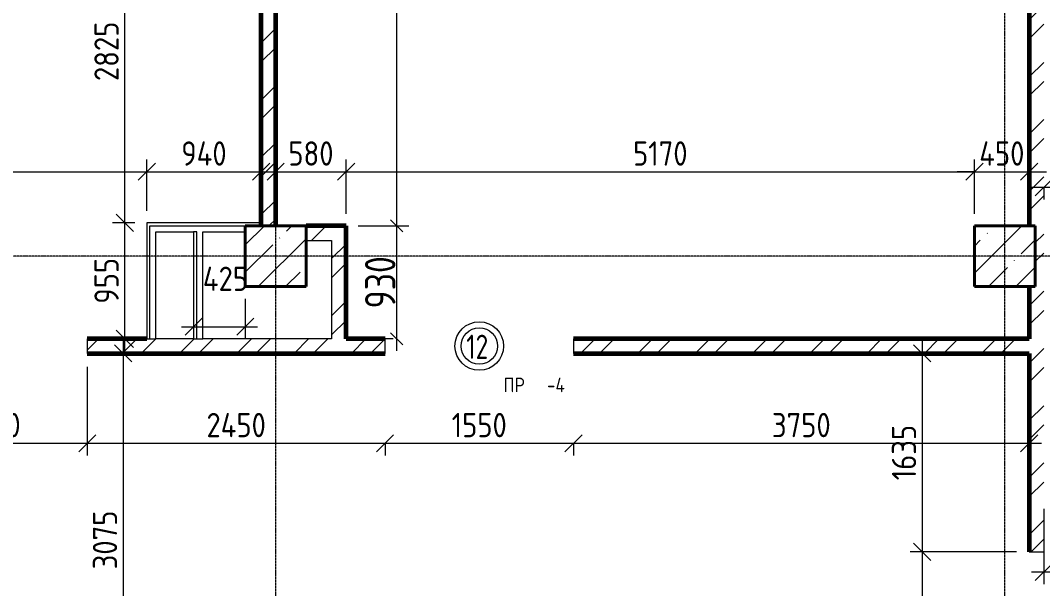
# Model space of a CAD drawing. Header units: millimetres. Extents: x -56773 to 225775, y -262288 to 26541.
# Drawn here: x 47500 to 55910, y 667 to 5347 of the extents above; entities that cross this region are included whole.
import ezdxf

# ---------------------------------------------------------------- set-up
doc = ezdxf.new("R2010")
doc.units = ezdxf.units.MM
doc.linetypes.add('ADSK_Линия сетки', pattern=[25, 20, -2.5, 0, -2.5])
for name, color, linetype, lineweight in [('3.2) Штук 4 вып Сентябрь', 162, 'Continuous', 60), ('Марки', 7, 'Continuous', 20), ('Марки дверей', 7, 'Continuous', 20), ('Несущие колонны', 7, 'Continuous', 18), ('Оси', 7, 'Continuous', 9), ('Размеры', 7, 'Continuous', 9), ('Стены внутренние', 7, 'Continuous', 18), ('Стены штриховка', 7, 'Continuous', 9)]:
    doc.layers.add(name, color=color, linetype=linetype, lineweight=lineweight)
doc.styles.add('GOST Common_3', font='', dxfattribs={"width": 0.9, "height": 200})
doc.styles.add('GOST Common_5', font='', dxfattribs={"width": 0.85, "height": 250})
doc.styles.add('GOST Common_9', font='', dxfattribs={"width": 0.9, "height": 120})
doc.styles.add('GOST Common_B', font='', dxfattribs={"width": 0.8, "height": 200})
doc.styles.get('GOST Common_3').set_extended_font_data('GOST Common')
doc.styles.get('GOST Common_5').set_extended_font_data('GOST Common')
doc.styles.get('GOST Common_9').set_extended_font_data('GOST Common')
doc.styles.get('GOST Common_B').set_extended_font_data('GOST Common', bold=True)
doc.dimstyles.new('ADSK_Основной_2_0_1', dxfattribs={"dimscale": 304.8, "dimtxt": 201.142999, "dimasz": 0.463911, "dimexe": 0.328084, "dimexo": 0.328084, "dimgap": 0.164042, "dimtad": 1, "dimdec": 3, "dimrnd": 0.001, "dimdsep": 46, "dimtxsty": 'GOST Common_3', "dimblk1": 'OBLIQUE', "dimblk2": 'OBLIQUE', "dimsah": 1, "dimcen": 0.09, "dimdle": 0.328084, "dimazin": 2, "dimtfac": 1, "dimtdec": 4, "dimtix": 1, "dimtmove": 1, "dimatfit": 3, "dimfxl": 1, "dimtvp": 1, "dimtolj": 1, "dimtzin": 0, "dimlwd": 20, "dimlwe": 20, "dimarcsym": 2})
doc.dimstyles.new('ADSK_Основной_2_0_2', dxfattribs={"dimscale": 304.8, "dimtxt": 201.142999, "dimasz": 0.463911, "dimexe": 0.328084, "dimexo": 0.328084, "dimgap": 0.164042, "dimtad": 1, "dimdec": 3, "dimrnd": 0.001, "dimdsep": 46, "dimtxsty": 'GOST Common_3', "dimblk1": 'OBLIQUE', "dimblk2": 'OBLIQUE', "dimsah": 1, "dimcen": 0.09, "dimdle": 0.328084, "dimazin": 2, "dimtfac": 1, "dimtdec": 4, "dimtix": 1, "dimtmove": 0, "dimatfit": 3, "dimfxl": 1, "dimtvp": 1, "dimtolj": 1, "dimtzin": 0, "dimlwd": 20, "dimlwe": 20, "dimarcsym": 2})
doc.dimstyles.new('ADSK_Основной_окр', dxfattribs={"dimscale": 304.8, "dimtxt": 251.428749, "dimasz": 0.328084, "dimexe": 0.328084, "dimexo": 0.328084, "dimgap": 0.032808, "dimtad": 1, "dimdec": 0, "dimrnd": 5, "dimdsep": 46, "dimtxsty": 'GOST Common_5', "dimblk1": 'OBLIQUE', "dimblk2": 'OBLIQUE', "dimsah": 1, "dimcen": 0.09, "dimdle": 0.328084, "dimazin": 2, "dimtfac": 1, "dimtdec": 4, "dimtix": 1, "dimtmove": 0, "dimatfit": 3, "dimfxl": 1, "dimtvp": 1, "dimtolj": 1, "dimtzin": 0, "dimlwd": 20, "dimlwe": 20, "dimarcsym": 2})
pattern_1 = [(45, (0, 0), (-235.7317, 235.7317), []), (45, (157.15, 0), (-235.7317, 235.7317), [])]

# ---------------------------------------------------------------- blocks, each defined once
blk = doc.blocks.new('ADSK_КолоннаЖБ_Прямоугольная - 500x500 мм-V14-Кладочный план подвала')
at = {"layer": 'Несущие колонны', "lineweight": 9}
h = blk.add_hatch(dxfattribs=at)
h.set_pattern_fill('FP_20', color=256, style=0, pattern_type=2)
h.set_pattern_definition([(315, (-3404.97, 49600), (224.5064, 224.5064), []), (315, (-3404.97, 49375.5), (224.5064, 224.5064), [396.875, -79.375, 3.353, -76.022])])
h.paths.add_polyline_path([(-250, -250), (250, -250), (250, 250), (-250, 250)])
at = {"layer": 'Несущие колонны', "lineweight": 40}
for p, q in [((-250, -250), (-250, 250)), ((-250, 250), (250, 250)), ((250, 250), (-250, 250)), ((-250, 250), (-250, -250)), ((250, 250), (250, -250)), ((250, -250), (250, 250)), ((250, -250), (-250, -250)), ((-250, -250), (250, -250))]:
    blk.add_line(p, q, dxfattribs=at)
blk = doc.blocks.new('ADSK_КолоннаЖБ_Прямоугольная - 500x500 мм-1807509-Кладочный план подвала')
at = {"layer": 'Несущие колонны', "lineweight": 40}
for p, q in [((-250, 250), (250, 250)), ((-250, -250), (-250, 250)), ((250, 250), (250, -250)), ((250, -250), (-250, -250))]:
    blk.add_line(p, q, dxfattribs=at)
blk = doc.blocks.new('М_двери1 - Марка экземпляра 2-3719212-Кладочный план подвала')
at = {"layer": 'Марки дверей'}
for radius in [2, 1.5]:
    blk.add_circle((0, 0), radius, dxfattribs=at)
blk = doc.blocks.new('_Oblique')
at = {"color": 0, "linetype": 'ByBlock', "lineweight": -2}
blk.add_line((-0.5, -0.5), (0.5, 0.5), dxfattribs=at)
blk = doc.blocks.new('DIMBLOCK415-Кладочный план подвала')
at = {"layer": 'Defpoints', "color": 0, "transparency": 16777216}
for p in [(55020, 2605), (54920, 970), (55795, 970)]:
    blk.add_point(p, dxfattribs=at)
at = {"layer": 'Размеры', "color": 0, "lineweight": 20, "transparency": 16777216}
for p, q in [((54920, 2705), (54920, 870)), ((54920, 2605), (54820, 2605)), ((55695, 970), (54820, 970))]:
    blk.add_line(p, q, dxfattribs=at)
at = {"layer": 'Размеры', "color": 0, "lineweight": 20, "transparency": 16777216, "xscale": 141.4, "yscale": 141.4, "zscale": 141.4}
for p, rotation in [((54920, 2605), 90), ((54920, 970), 270)]:
    blk.add_blockref('_Oblique', p, dxfattribs=dict(at, rotation=rotation))
at = {"layer": 'Размеры', "color": 0, "lineweight": 9, "transparency": 16777216, "insert": (54770, 1787.5), "char_height": 200, "width": 560.473, "attachment_point": 5, "rotation": 90, "style": 'GOST Common_3'}
blk.add_mtext('\\A1;1635', dxfattribs=at)
blk = doc.blocks.new('DIMBLOCK416-Кладочный план подвала')
at = {"layer": 'Defpoints', "color": 0, "transparency": 16777216}
for p in [(55795, 970), (54920, -580), (55795, -580)]:
    blk.add_point(p, dxfattribs=at)
at = {"layer": 'Размеры', "color": 0, "lineweight": 20, "transparency": 16777216}
for p, q in [((54920, 1070), (54920, -680)), ((55695, 970), (54820, 970)), ((55695, -580), (54820, -580))]:
    blk.add_line(p, q, dxfattribs=at)
at = {"layer": 'Размеры', "color": 0, "lineweight": 20, "transparency": 16777216, "xscale": 141.4, "yscale": 141.4, "zscale": 141.4}
for p, rotation in [((54920, 970), 90), ((54920, -580), 270)]:
    blk.add_blockref('_Oblique', p, dxfattribs=dict(at, rotation=rotation))
at = {"layer": 'Размеры', "color": 0, "lineweight": 9, "transparency": 16777216, "insert": (54770, 195), "char_height": 200, "width": 560.473, "attachment_point": 5, "rotation": 90, "style": 'GOST Common_3'}
blk.add_mtext('\\A1;1550', dxfattribs=at)
blk = doc.blocks.new('DIMBLOCK419-Кладочный план подвала')
at = {"layer": 'Defpoints', "color": 0, "transparency": 16777216}
for p in [(55920, 1425), (59150, 1343), (59150, 804)]:
    blk.add_point(p, dxfattribs=at)
at = {"layer": 'Размеры', "color": 0, "lineweight": 20, "transparency": 16777216}
for p, q in [((55920, 1325), (55920, 704)), ((59150, 1243), (59150, 704)), ((55820, 804), (59250, 804))]:
    blk.add_line(p, q, dxfattribs=at)
at = {"layer": 'Размеры', "color": 0, "lineweight": 20, "transparency": 16777216, "xscale": 141.4, "yscale": 141.4, "zscale": 141.4, "rotation": 180}
blk.add_blockref('_Oblique', (55920, 804), dxfattribs=at)
at = {"layer": 'Размеры', "color": 0, "lineweight": 20, "transparency": 16777216, "xscale": 141.4, "yscale": 141.4, "zscale": 141.4}
blk.add_blockref('_Oblique', (59150, 804), dxfattribs=at)
at = {"layer": 'Размеры', "color": 0, "lineweight": 9, "transparency": 16777216, "insert": (57535, 954), "char_height": 200, "width": 605.475, "attachment_point": 5, "style": 'GOST Common_3'}
blk.add_mtext('\\A1;3230', dxfattribs=at)
blk = doc.blocks.new('DIMBLOCK426-Кладочный план подвала')
at = {"layer": 'Defpoints', "color": 0, "transparency": 16777216}
for p in [(55920, 4072.5), (59030, 3972.5), (59030, 3017)]:
    blk.add_point(p, dxfattribs=at)
at = {"layer": 'Размеры', "color": 0, "lineweight": 20, "transparency": 16777216}
for p, q in [((59030, 3117), (59030, 4072.5)), ((55820, 3972.5), (59130, 3972.5)), ((55920, 3972.5), (55920, 3872.5))]:
    blk.add_line(p, q, dxfattribs=at)
at = {"layer": 'Размеры', "color": 0, "lineweight": 20, "transparency": 16777216, "xscale": 141.4, "yscale": 141.4, "zscale": 141.4, "rotation": 180}
blk.add_blockref('_Oblique', (55920, 3972.5), dxfattribs=at)
at = {"layer": 'Размеры', "color": 0, "lineweight": 20, "transparency": 16777216, "xscale": 141.4, "yscale": 141.4, "zscale": 141.4}
blk.add_blockref('_Oblique', (59030, 3972.5), dxfattribs=at)
at = {"layer": 'Размеры', "color": 0, "lineweight": 9, "transparency": 16777216, "insert": (57475, 4122.5), "char_height": 200, "width": 515.472, "attachment_point": 5, "style": 'GOST Common_3'}
blk.add_mtext('\\A1;3110', dxfattribs=at)
blk = doc.blocks.new('DIMBLOCK433-Кладочный план подвала')
at = {"layer": 'Defpoints', "color": 0, "transparency": 16777216}
for p in [(46500, 2595), (48050, 2595), (48050, 1863.9)]:
    blk.add_point(p, dxfattribs=at)
at = {"layer": 'Размеры', "color": 0, "lineweight": 20, "transparency": 16777216}
for p, q in [((46500, 2495), (46500, 1763.9)), ((48050, 2495), (48050, 1763.9)), ((46400, 1863.9), (48150, 1863.9))]:
    blk.add_line(p, q, dxfattribs=at)
at = {"layer": 'Размеры', "color": 0, "lineweight": 20, "transparency": 16777216, "xscale": 141.4, "yscale": 141.4, "zscale": 141.4, "rotation": 180}
blk.add_blockref('_Oblique', (46500, 1863.9), dxfattribs=at)
at = {"layer": 'Размеры', "color": 0, "lineweight": 20, "transparency": 16777216, "xscale": 141.4, "yscale": 141.4, "zscale": 141.4}
blk.add_blockref('_Oblique', (48050, 1863.9), dxfattribs=at)
at = {"layer": 'Размеры', "color": 0, "lineweight": 9, "transparency": 16777216, "insert": (47275, 2013.9), "char_height": 200, "width": 560.473, "attachment_point": 5, "style": 'GOST Common_3'}
blk.add_mtext('\\A1;1550', dxfattribs=at)
blk = doc.blocks.new('DIMBLOCK434-Кладочный план подвала')
at = {"layer": 'Defpoints', "color": 0, "transparency": 16777216}
for p in [(48050, 2595), (50500, 1963.9), (50500, 1863.9)]:
    blk.add_point(p, dxfattribs=at)
at = {"layer": 'Размеры', "color": 0, "lineweight": 20, "transparency": 16777216}
for p, q in [((48050, 2495), (48050, 1763.9)), ((47950, 1863.9), (50600, 1863.9)), ((50500, 1863.9), (50500, 1763.9))]:
    blk.add_line(p, q, dxfattribs=at)
at = {"layer": 'Размеры', "color": 0, "lineweight": 20, "transparency": 16777216, "xscale": 141.4, "yscale": 141.4, "zscale": 141.4, "rotation": 180}
blk.add_blockref('_Oblique', (48050, 1863.9), dxfattribs=at)
at = {"layer": 'Размеры', "color": 0, "lineweight": 20, "transparency": 16777216, "xscale": 141.4, "yscale": 141.4, "zscale": 141.4}
blk.add_blockref('_Oblique', (50500, 1863.9), dxfattribs=at)
at = {"layer": 'Размеры', "color": 0, "lineweight": 9, "transparency": 16777216, "insert": (49275, 2013.9), "char_height": 200, "width": 625.93, "attachment_point": 5, "style": 'GOST Common_3'}
blk.add_mtext('\\A1;2450', dxfattribs=at)
blk = doc.blocks.new('DIMBLOCK435-Кладочный план подвала')
at = {"layer": 'Defpoints', "color": 0, "transparency": 16777216}
for p in [(50500, 1963.9), (52050, 1963.9), (52050, 1863.9)]:
    blk.add_point(p, dxfattribs=at)
at = {"layer": 'Размеры', "color": 0, "lineweight": 20, "transparency": 16777216}
for p, q in [((50400, 1863.9), (52150, 1863.9)), ((50500, 1863.9), (50500, 1763.9)), ((52050, 1863.9), (52050, 1763.9))]:
    blk.add_line(p, q, dxfattribs=at)
at = {"layer": 'Размеры', "color": 0, "lineweight": 20, "transparency": 16777216, "xscale": 141.4, "yscale": 141.4, "zscale": 141.4, "rotation": 180}
blk.add_blockref('_Oblique', (50500, 1863.9), dxfattribs=at)
at = {"layer": 'Размеры', "color": 0, "lineweight": 20, "transparency": 16777216, "xscale": 141.4, "yscale": 141.4, "zscale": 141.4}
blk.add_blockref('_Oblique', (52050, 1863.9), dxfattribs=at)
at = {"layer": 'Размеры', "color": 0, "lineweight": 9, "transparency": 16777216, "insert": (51275, 2013.9), "char_height": 200, "width": 560.473, "attachment_point": 5, "style": 'GOST Common_3'}
blk.add_mtext('\\A1;1550', dxfattribs=at)
blk = doc.blocks.new('DIMBLOCK436-Кладочный план подвала')
at = {"layer": 'Defpoints', "color": 0, "transparency": 16777216}
for p in [(52050, 1963.9), (55800, 1963.9), (55800, 1863.9)]:
    blk.add_point(p, dxfattribs=at)
at = {"layer": 'Размеры', "color": 0, "lineweight": 20, "transparency": 16777216}
for p, q in [((51950, 1863.9), (55900, 1863.9)), ((52050, 1863.9), (52050, 1763.9)), ((55800, 1863.9), (55800, 1763.9))]:
    blk.add_line(p, q, dxfattribs=at)
at = {"layer": 'Размеры', "color": 0, "lineweight": 20, "transparency": 16777216, "xscale": 141.4, "yscale": 141.4, "zscale": 141.4, "rotation": 180}
blk.add_blockref('_Oblique', (52050, 1863.9), dxfattribs=at)
at = {"layer": 'Размеры', "color": 0, "lineweight": 20, "transparency": 16777216, "xscale": 141.4, "yscale": 141.4, "zscale": 141.4}
blk.add_blockref('_Oblique', (55800, 1863.9), dxfattribs=at)
at = {"layer": 'Размеры', "color": 0, "lineweight": 9, "transparency": 16777216, "insert": (53925, 2013.9), "char_height": 200, "width": 605.475, "attachment_point": 5, "style": 'GOST Common_3'}
blk.add_mtext('\\A1;3750', dxfattribs=at)
blk = doc.blocks.new('DIMBLOCK438-Кладочный план подвала')
at = {"layer": 'Defpoints', "color": 0, "transparency": 16777216}
for p in [(50666.1, 8361.7), (50180, 3655), (50595.3, 3655)]:
    blk.add_point(p, dxfattribs=at)
at = {"layer": 'Размеры', "color": 0, "lineweight": 20, "transparency": 16777216}
for p, q in [((50595.3, 8461.7), (50595.3, 3555)), ((50566.1, 8361.7), (50495.3, 8361.7)), ((50280, 3655), (50695.3, 3655))]:
    blk.add_line(p, q, dxfattribs=at)
at = {"layer": 'Размеры', "color": 0, "lineweight": 20, "transparency": 16777216, "xscale": 100, "yscale": 100, "zscale": 100}
for p, rotation in [((50595.3, 8361.7), 90), ((50595.3, 3655), 270)]:
    blk.add_blockref('_Oblique', p, dxfattribs=dict(at, rotation=rotation))
at = {"layer": 'Размеры', "color": 0, "lineweight": 9, "transparency": 16777216, "insert": (50460.3, 6008.3), "char_height": 250, "width": 721.047, "attachment_point": 5, "rotation": 90, "style": 'GOST Common_5'}
blk.add_mtext('\\A1;4705', dxfattribs=at)
blk = doc.blocks.new('DIMBLOCK439-Кладочный план подвала')
at = {"layer": 'Defpoints', "color": 0, "transparency": 16777216}
for p in [(50180, 3655), (50595.3, 2725), (50666.1, 2725)]:
    blk.add_point(p, dxfattribs=at)
at = {"layer": 'Размеры', "color": 0, "lineweight": 20, "transparency": 16777216}
for p, q in [((50595.3, 3755), (50595.3, 2625)), ((50280, 3655), (50695.3, 3655)), ((50566.1, 2725), (50495.3, 2725))]:
    blk.add_line(p, q, dxfattribs=at)
at = {"layer": 'Размеры', "color": 0, "lineweight": 20, "transparency": 16777216, "xscale": 100, "yscale": 100, "zscale": 100}
for p, rotation in [((50595.3, 3655), 90), ((50595.3, 2725), 270)]:
    blk.add_blockref('_Oblique', p, dxfattribs=dict(at, rotation=rotation))
at = {"layer": 'Размеры', "color": 0, "lineweight": 9, "transparency": 16777216, "insert": (50460.3, 3190), "char_height": 250, "width": 521.608, "attachment_point": 5, "rotation": 90, "style": 'GOST Common_5'}
blk.add_mtext('\\A1;930', dxfattribs=at)
blk = doc.blocks.new('DIMBLOCK441-Кладочный план подвала')
at = {"layer": 'Defpoints', "color": 0, "transparency": 16777216}
for p in [(49600, 6505), (50180, 4101), (50180, 3655)]:
    blk.add_point(p, dxfattribs=at)
at = {"layer": 'Размеры', "color": 0, "lineweight": 20, "transparency": 16777216}
for p, q in [((49600, 6405), (49600, 4001)), ((50180, 3755), (50180, 4201)), ((49500, 4101), (50280, 4101))]:
    blk.add_line(p, q, dxfattribs=at)
at = {"layer": 'Размеры', "color": 0, "lineweight": 20, "transparency": 16777216, "xscale": 141.4, "yscale": 141.4, "zscale": 141.4, "rotation": 180}
blk.add_blockref('_Oblique', (49600, 4101), dxfattribs=at)
at = {"layer": 'Размеры', "color": 0, "lineweight": 20, "transparency": 16777216, "xscale": 141.4, "yscale": 141.4, "zscale": 141.4}
blk.add_blockref('_Oblique', (50180, 4101), dxfattribs=at)
at = {"layer": 'Размеры', "color": 0, "lineweight": 9, "transparency": 16777216, "insert": (49890, 4251), "char_height": 200, "width": 454.106, "attachment_point": 5, "style": 'GOST Common_3'}
blk.add_mtext('\\A1;580', dxfattribs=at)
blk = doc.blocks.new('DIMBLOCK442-Кладочный план подвала')
at = {"layer": 'Defpoints', "color": 0, "transparency": 16777216}
for p in [(55350, 4101), (50180, 3655), (55350, 3655)]:
    blk.add_point(p, dxfattribs=at)
at = {"layer": 'Размеры', "color": 0, "lineweight": 20, "transparency": 16777216}
for p, q in [((50180, 3755), (50180, 4201)), ((55350, 3755), (55350, 4201)), ((50080, 4101), (55450, 4101))]:
    blk.add_line(p, q, dxfattribs=at)
at = {"layer": 'Размеры', "color": 0, "lineweight": 20, "transparency": 16777216, "xscale": 141.4, "yscale": 141.4, "zscale": 141.4, "rotation": 180}
blk.add_blockref('_Oblique', (50180, 4101), dxfattribs=at)
at = {"layer": 'Размеры', "color": 0, "lineweight": 20, "transparency": 16777216, "xscale": 141.4, "yscale": 141.4, "zscale": 141.4}
blk.add_blockref('_Oblique', (55350, 4101), dxfattribs=at)
at = {"layer": 'Размеры', "color": 0, "lineweight": 9, "transparency": 16777216, "insert": (52765, 4251), "char_height": 200, "width": 560.473, "attachment_point": 5, "style": 'GOST Common_3'}
blk.add_mtext('\\A1;5170', dxfattribs=at)
blk = doc.blocks.new('DIMBLOCK443-Кладочный план подвала')
at = {"layer": 'Defpoints', "color": 0, "transparency": 16777216}
for p in [(55800, 4201), (55800, 4101), (55350, 3655)]:
    blk.add_point(p, dxfattribs=at)
at = {"layer": 'Размеры', "color": 0, "lineweight": 20, "transparency": 16777216}
for p, q in [((55350, 3755), (55350, 4201)), ((55350, 4101), (55208.6, 4101)), ((55350, 4101), (55800, 4101)), ((55800, 4101), (55800, 4001)), ((55800, 4101), (55941.4, 4101))]:
    blk.add_line(p, q, dxfattribs=at)
at = {"layer": 'Размеры', "color": 0, "lineweight": 20, "transparency": 16777216, "xscale": 141.4, "yscale": 141.4, "zscale": 141.4}
blk.add_blockref('_Oblique', (55350, 4101), dxfattribs=at)
at = {"layer": 'Размеры', "color": 0, "lineweight": 20, "transparency": 16777216, "xscale": 141.4, "yscale": 141.4, "zscale": 141.4, "rotation": 180}
blk.add_blockref('_Oblique', (55800, 4101), dxfattribs=at)
at = {"layer": 'Размеры', "color": 0, "lineweight": 9, "transparency": 16777216, "insert": (55575, 4251), "char_height": 200, "width": 474.561, "attachment_point": 5, "style": 'GOST Common_3'}
blk.add_mtext('\\A1;450', dxfattribs=at)
blk = doc.blocks.new('DIMBLOCK447-Кладочный план подвала')
at = {"layer": 'Defpoints', "color": 0, "transparency": 16777216}
for p in [(48358.5, 3680), (48540, 3680), (48258.5, 2725)]:
    blk.add_point(p, dxfattribs=at)
at = {"layer": 'Размеры', "color": 0, "lineweight": 20, "transparency": 16777216}
for p, q in [((48358.5, 2625), (48358.5, 3780)), ((48440, 3680), (48258.5, 3680)), ((48358.5, 2725), (48458.5, 2725))]:
    blk.add_line(p, q, dxfattribs=at)
at = {"layer": 'Размеры', "color": 0, "lineweight": 20, "transparency": 16777216, "xscale": 141.4, "yscale": 141.4, "zscale": 141.4}
for p, rotation in [((48358.5, 3680), 90), ((48358.5, 2725), 270)]:
    blk.add_blockref('_Oblique', p, dxfattribs=dict(at, rotation=rotation))
at = {"layer": 'Размеры', "color": 0, "lineweight": 9, "transparency": 16777216, "insert": (48208.5, 3202.5), "char_height": 200, "width": 454.106, "attachment_point": 5, "rotation": 90, "style": 'GOST Common_3'}
blk.add_mtext('\\A1;955', dxfattribs=at)
blk = doc.blocks.new('DIMBLOCK448-Кладочный план подвала')
at = {"layer": 'Defpoints', "color": 0, "transparency": 16777216}
for p in [(48258.5, 6505), (48358.5, 6505), (48540, 3680)]:
    blk.add_point(p, dxfattribs=at)
at = {"layer": 'Размеры', "color": 0, "lineweight": 20, "transparency": 16777216}
for p, q in [((48358.5, 3580), (48358.5, 6605)), ((48358.5, 6505), (48458.5, 6505)), ((48440, 3680), (48258.5, 3680))]:
    blk.add_line(p, q, dxfattribs=at)
at = {"layer": 'Размеры', "color": 0, "lineweight": 20, "transparency": 16777216, "xscale": 141.4, "yscale": 141.4, "zscale": 141.4}
for p, rotation in [((48358.5, 6505), 90), ((48358.5, 3680), 270)]:
    blk.add_blockref('_Oblique', p, dxfattribs=dict(at, rotation=rotation))
at = {"layer": 'Размеры', "color": 0, "lineweight": 9, "transparency": 16777216, "insert": (48208.5, 5092.5), "char_height": 200, "width": 605.475, "attachment_point": 5, "rotation": 90, "style": 'GOST Common_3'}
blk.add_mtext('\\A1;2825', dxfattribs=at)
blk = doc.blocks.new('DIMBLOCK449-Кладочный план подвала')
at = {"layer": 'Defpoints', "color": 0, "transparency": 16777216}
for p in [(45800, 4201), (48540, 4101), (48540, 3680)]:
    blk.add_point(p, dxfattribs=at)
at = {"layer": 'Размеры', "color": 0, "lineweight": 20, "transparency": 16777216}
for p, q in [((48540, 3780), (48540, 4201)), ((45700, 4101), (48640, 4101)), ((45800, 4101), (45800, 4001))]:
    blk.add_line(p, q, dxfattribs=at)
at = {"layer": 'Размеры', "color": 0, "lineweight": 20, "transparency": 16777216, "xscale": 141.4, "yscale": 141.4, "zscale": 141.4, "rotation": 180}
blk.add_blockref('_Oblique', (45800, 4101), dxfattribs=at)
at = {"layer": 'Размеры', "color": 0, "lineweight": 20, "transparency": 16777216, "xscale": 141.4, "yscale": 141.4, "zscale": 141.4}
blk.add_blockref('_Oblique', (48540, 4101), dxfattribs=at)
at = {"layer": 'Размеры', "color": 0, "lineweight": 9, "transparency": 16777216, "insert": (47170, 4251), "char_height": 200, "width": 625.93, "attachment_point": 5, "style": 'GOST Common_3'}
blk.add_mtext('\\A1;2740', dxfattribs=at)
blk = doc.blocks.new('DIMBLOCK450-Кладочный план подвала')
at = {"layer": 'Defpoints', "color": 0, "transparency": 16777216}
for p in [(49480, 4201), (49480, 4101), (48540, 3680)]:
    blk.add_point(p, dxfattribs=at)
at = {"layer": 'Размеры', "color": 0, "lineweight": 20, "transparency": 16777216}
for p, q in [((48540, 3780), (48540, 4201)), ((48440, 4101), (49580, 4101)), ((49480, 4101), (49480, 4001))]:
    blk.add_line(p, q, dxfattribs=at)
at = {"layer": 'Размеры', "color": 0, "lineweight": 20, "transparency": 16777216, "xscale": 141.4, "yscale": 141.4, "zscale": 141.4, "rotation": 180}
blk.add_blockref('_Oblique', (48540, 4101), dxfattribs=at)
at = {"layer": 'Размеры', "color": 0, "lineweight": 20, "transparency": 16777216, "xscale": 141.4, "yscale": 141.4, "zscale": 141.4}
blk.add_blockref('_Oblique', (49480, 4101), dxfattribs=at)
at = {"layer": 'Размеры', "color": 0, "lineweight": 9, "transparency": 16777216, "insert": (49010, 4251), "char_height": 200, "width": 474.561, "attachment_point": 5, "style": 'GOST Common_3'}
blk.add_mtext('\\A1;940', dxfattribs=at)
blk = doc.blocks.new('DIMBLOCK451-Кладочный план подвала')
at = {"layer": 'Defpoints', "color": 0, "transparency": 16777216}
for p in [(49350, 3155), (48925, 2924.3), (49350, 2824.3)]:
    blk.add_point(p, dxfattribs=at)
at = {"layer": 'Размеры', "color": 0, "lineweight": 20, "transparency": 16777216}
for p, q in [((49350, 3055), (49350, 2724.3)), ((48825, 2824.3), (49450, 2824.3)), ((48925, 2824.3), (48925, 2724.3))]:
    blk.add_line(p, q, dxfattribs=at)
at = {"layer": 'Размеры', "color": 0, "lineweight": 20, "transparency": 16777216, "xscale": 141.4, "yscale": 141.4, "zscale": 141.4, "rotation": 180}
blk.add_blockref('_Oblique', (48925, 2824.3), dxfattribs=at)
at = {"layer": 'Размеры', "color": 0, "lineweight": 20, "transparency": 16777216, "xscale": 141.4, "yscale": 141.4, "zscale": 141.4}
blk.add_blockref('_Oblique', (49350, 2824.3), dxfattribs=at)
at = {"layer": 'Размеры', "color": 0, "lineweight": 9, "transparency": 16777216, "insert": (49001.1, 3319), "char_height": 200, "width": 474.561, "attachment_point": 1, "line_spacing_factor": 1.022761, "style": 'GOST Common_3'}
blk.add_mtext('\\A1;425', dxfattribs=at)
blk = doc.blocks.new('DIMBLOCK507-Кладочный план подвала')
at = {"layer": 'Defpoints', "color": 0, "transparency": 16777216}
for p in [(48445.8, 2605), (48345.8, -470), (48575, -470)]:
    blk.add_point(p, dxfattribs=at)
at = {"layer": 'Размеры', "color": 0, "lineweight": 20, "transparency": 16777216}
for p, q in [((48345.8, 2705), (48345.8, -570)), ((48345.8, 2605), (48245.8, 2605)), ((48475, -470), (48245.8, -470))]:
    blk.add_line(p, q, dxfattribs=at)
at = {"layer": 'Размеры', "color": 0, "lineweight": 20, "transparency": 16777216, "xscale": 141.4, "yscale": 141.4, "zscale": 141.4}
for p, rotation in [((48345.8, 2605), 90), ((48345.8, -470), 270)]:
    blk.add_blockref('_Oblique', p, dxfattribs=dict(at, rotation=rotation))
at = {"layer": 'Размеры', "color": 0, "lineweight": 9, "transparency": 16777216, "insert": (48195.8, 1067.5), "char_height": 200, "width": 605.475, "attachment_point": 5, "rotation": 90, "style": 'GOST Common_3'}
blk.add_mtext('\\A1;3075', dxfattribs=at)

msp = doc.modelspace()

# ---------------------------------------------------------------- hatches: boundary and pattern name
at = {"layer": 'Несущие колонны', "lineweight": 9}
h = msp.add_hatch(dxfattribs=at)
h.set_pattern_fill('FP_3', color=256, style=0, pattern_type=2)
h.set_pattern_definition([(45, (0, 0), (-224.5064, 224.5064), []), (45, (224.5, 0), (-224.5064, 224.5064), [396.875, -79.375, 3.353, -76.022])])
h.paths.add_polyline_path([(55350, 3154.969), (55850, 3154.969), (55850, 3654.969), (55350, 3654.969)])
at = {"layer": 'Стены внутренние', "lineweight": 9}
h = msp.add_hatch(dxfattribs=at)
h.set_pattern_fill('FP_2', color=256, style=0, pattern_type=2)
h.set_pattern_definition(pattern_1)
h.paths.add_polyline_path([(55920, 2604.969), (55920, 9361.6677), (55800, 9361.6677), (55800, 3654.969), (55850, 3654.969), (55850, 3154.969), (55800, 3154.969), (55800, 2604.969)])
h = msp.add_hatch(dxfattribs=at)
h.set_pattern_fill('FP_2', color=256, style=0, pattern_type=2)
h.set_pattern_definition(pattern_1)
h.paths.add_polyline_path([(49600, 3654.969), (49600, 6504.969), (49480, 6504.969), (49480, 3654.969)])
h = msp.add_hatch(dxfattribs=at)
h.set_pattern_fill('FP_2', color=256, style=0, pattern_type=2)
h.set_pattern_definition(pattern_1)
h.paths.add_polyline_path([(50060, 3534.969), (50060, 3654.969), (49850, 3654.969), (49850, 3534.969)])
h = msp.add_hatch(dxfattribs=at)
h.set_pattern_fill('FP_2', color=256, style=0, pattern_type=2)
h.set_pattern_definition(pattern_1)
h.paths.add_polyline_path([(50060, 2724.969), (50180, 2724.969), (50180, 3654.969), (50060, 3654.969), (50060, 3534.969)])
h = msp.add_hatch(dxfattribs=at)
h.set_pattern_fill('FP_2', color=256, style=0, pattern_type=2)
h.set_pattern_definition(pattern_1)
h.paths.add_polyline_path([(55800, 2604.969), (55800, 2724.969), (52050, 2724.969), (52050, 2604.969), (52785.5782, 2604.969)])
h.paths.add_polyline_path([(50500, 2604.969), (50500, 2724.969), (48050, 2724.969), (48050, 2604.969)])
h.paths.add_polyline_path([(46500, 2604.969), (46500, 2724.969), (45800, 2724.969), (45800, 2604.969)])
h = msp.add_hatch(dxfattribs=at)
h.set_pattern_fill('FP_2', color=256, style=0, pattern_type=2)
h.set_pattern_definition(pattern_1)
h.paths.add_polyline_path([(55920, 1424.969), (55920, 2604.969), (55800, 2604.969), (55800, 1424.969)])
h = msp.add_hatch(dxfattribs=at)
h.set_pattern_fill('FP_2', color=256, style=0, pattern_type=2)
h.set_pattern_definition(pattern_1)
h.paths.add_polyline_path([(59030, 1304.969), (59030, 1424.969), (55800, 1424.969), (55800, 1304.969), (58221.4367, 1304.969)])
h = msp.add_hatch(dxfattribs=at)
h.set_pattern_fill('FP_2', color=256, style=0, pattern_type=2)
h.set_pattern_definition(pattern_1)
h.paths.add_polyline_path([(55850, -1195.031), (55920, -1195.031), (55920, -580.031), (55800, -580.031), (55800, -745.031), (55850, -745.031), (55850, -836.281)])
h.paths.add_polyline_path([(55800, 969.969), (55920, 969.969), (55920, 1304.969), (55800, 1304.969)])

# ---------------------------------------------------------------- linework, layer by layer
at = {"layer": '3.2) Штук 4 вып Сентябрь'}
for p, q in [((55800, 8361.6677), (55800, 3654.969)), ((49480, 3654.969), (49480, 6504.969)), ((49600, 3654.969), (49600, 6504.969)), ((50180, 3654.969), (49850, 3654.969)), ((50180, 2724.969), (50180, 3654.969)), ((55800, 3154.969), (55800, 2724.969)), ((48540, 2724.969), (48050, 2724.969)), ((50500, 2724.969), (50180, 2724.969)), ((55800, 2724.969), (52050, 2724.969)), ((48050, 2604.969), (50500, 2604.969)), ((52050, 2604.969), (55800, 2604.969)), ((55800, 2604.969), (55800, 969.969))]:
    msp.add_line(p, q, dxfattribs=at)
at = {"layer": 'Несущие колонны', "lineweight": 9}
for p, q in [((55800, 3654.969), (55350, 3654.969)), ((55350, 3654.969), (55350, 3154.969)), ((55850, 3654.969), (55800, 3654.969)), ((55850, 3154.969), (55850, 3654.969)), ((55350, 3154.969), (55800, 3154.969)), ((55800, 3154.969), (55850, 3154.969))]:
    msp.add_line(p, q, dxfattribs=at)
at = {"layer": 'Оси', "linetype": 'ADSK_Линия сетки', "lineweight": 5}
for p, q in [((49600, -10973.8823), (49600, 10027.4451)), ((55600, -10973.8823), (55600, 10027.4451)), ((62221.372, 3404.969), (-25240.0967, 3404.969))]:
    msp.add_line(p, q, dxfattribs=at)
at = {"layer": 'Стены внутренние', "lineweight": 5}
for p, q in [((49480, 3679.969), (48540, 3679.969)), ((48540, 3679.969), (48540, 2724.969)), ((55800, 3654.969), (55850, 3654.969)), ((55850, 3654.969), (55850, 3154.969)), ((48615, 3604.969), (48925, 3604.969)), ((48615, 2724.969), (48615, 3604.969)), ((48925, 3604.969), (48925, 2724.969)), ((49000, 2724.969), (49000, 3604.969)), ((49000, 3604.969), (49350, 3604.969)), ((49850, 3534.969), (50060, 3534.969)), ((50060, 3534.969), (50060, 2724.969)), ((55850, 3154.969), (55800, 3154.969)), ((48050, 2724.969), (48050, 2604.969)), ((48925, 2724.969), (48615, 2724.969)), ((50060, 2724.969), (49000, 2724.969)), ((50500, 2604.969), (50500, 2724.969)), ((52050, 2724.969), (52050, 2604.969)), ((55800, 969.969), (55920, 969.969))]:
    msp.add_line(p, q, dxfattribs=at)
at = {"layer": 'Стены штриховка', "lineweight": 9}
for p, q in [((48565, 3654.969), (49350, 3654.969)), ((48565, 2724.969), (48565, 3654.969)), ((48950, 3604.969), (48925, 3604.969)), ((48950, 2724.969), (48950, 3604.969)), ((48540, 2724.969), (48615, 2724.969)), ((48925, 2724.969), (49000, 2724.969))]:
    msp.add_line(p, q, dxfattribs=at)

# ---------------------------------------------------------------- block references
at = {"layer": 'Марки дверей', "xscale": 99.99999999999993, "yscale": 99.99999999999993, "zscale": 99.99999999999993}
msp.add_blockref('М_двери1 - Марка экземпляра 2-3719212-Кладочный план подвала', (51275, 2664.969), dxfattribs=at)
at = {"layer": 'Несущие колонны', "rotation": 89.9999999999999}
msp.add_blockref('ADSK_КолоннаЖБ_Прямоугольная - 500x500 мм-V14-Кладочный план подвала', (49600, 3404.969), dxfattribs=at)
at = {"layer": 'Несущие колонны', "lineweight": 40, "rotation": 89.9999999999999}
msp.add_blockref('ADSK_КолоннаЖБ_Прямоугольная - 500x500 мм-1807509-Кладочный план подвала', (55600, 3404.969), dxfattribs=at)

# ---------------------------------------------------------------- texts
at = {"layer": 'Марки', "lineweight": 9, "char_height": 120, "attachment_point": 1, "style": 'GOST Common_9'}
for s, insert, width in [('ПР', (51475, 2404.3961), 432.91125), ('-4', (51832.1875, 2404.3961), 411.265687)]:
    msp.add_mtext(s, dxfattribs=dict(at, insert=insert, width=width))
at = {"layer": 'Марки дверей', "lineweight": 5, "insert": (51168.5426, 2758.6279), "char_height": 200, "width": 250.1265, "attachment_point": 1, "style": 'GOST Common_B'}
msp.add_mtext('12', dxfattribs=at)

# ---------------------------------------------------------------- dimensions: what is measured, and where the dimension line sits
at = {"layer": 'Размеры', "lineweight": 9}
for base, p1, p2, dimstyle, override, picture, middle in [((50595.3412, 3654.969), (50666.0519, 8361.6677), (50180, 3654.969), 'ADSK_Основной_окр', {"dimpost": '<>', "dimfxl": 4731.729001}, 'DIMBLOCK438-Кладочный план подвала', (50460.3412, 6008.3183)), ((48358.4529, 6504.969), (48540, 3679.969), (48258.468, 6504.969), 'ADSK_Основной_2_0_2', {"dimpost": '<>', "dimfxl": 2838.993706}, 'DIMBLOCK448-Кладочный план подвала', (48208.4529, 5092.469)), ((48358.4529, 3679.969), (48258.468, 2724.969), (48540, 3679.969), 'ADSK_Основной_2_0_2', {"dimpost": '<>', "dimfxl": 995.633097}, 'DIMBLOCK447-Кладочный план подвала', (48208.4529, 3202.469)), ((50595.3412, 2724.969), (50180, 3654.969), (50666.0519, 2724.969), 'ADSK_Основной_окр', {"dimpost": '<>', "dimfxl": 1049.355234}, 'DIMBLOCK439-Кладочный план подвала', (50460.3412, 3189.969)), ((48345.8283, -470.031), (48445.8132, 2604.969), (48575, -470.031), 'ADSK_Основной_2_0_2', {"dimpost": '<>', "dimfxl": 3077.712499}, 'DIMBLOCK507-Кладочный план подвала', (48195.8283, 1067.469)), ((54919.9867, 969.969), (55019.9716, 2604.969), (55795, 969.969), 'ADSK_Основной_2_0_2', {"dimpost": '<>', "dimfxl": 1809.390505}, 'DIMBLOCK415-Кладочный план подвала', (54769.9867, 1787.469)), ((54919.9867, -580.031), (55795, 969.969), (55795, -580.031), 'ADSK_Основной_2_0_2', {"dimpost": '<>', "dimfxl": 1550}, 'DIMBLOCK416-Кладочный план подвала', (54769.9867, 194.969))]:
    dim = msp.add_linear_dim(base=base, p1=p1, p2=p2, angle=90, dimstyle=dimstyle, override=override, dxfattribs=at)
    dim.commit()
    dim.dimension.update_dxf_attribs({"geometry": picture, "text_midpoint": middle})
for base, p1, p2, override, picture, middle in [((50180, 4100.9898), (49600, 6504.969), (50180, 3654.969), {"dimpost": '<>', "dimfxl": 2908.418814}, 'DIMBLOCK441-Кладочный план подвала', (49890, 4250.9898)), ((48540, 4100.9898), (45800, 4200.9747), (48540, 3679.969), {"dimpost": '<>', "dimfxl": 2789.094297}, 'DIMBLOCK449-Кладочный план подвала', (47170, 4250.9898)), ((49480, 4100.9898), (48540, 3679.969), (49480, 4200.9747), {"dimpost": '<>', "dimfxl": 1074.731129}, 'DIMBLOCK450-Кладочный план подвала', (49010, 4250.9898)), ((55350, 4100.9898), (50180, 3654.969), (55350, 3654.969), {"dimpost": '<>', "dimfxl": 5170}, 'DIMBLOCK442-Кладочный план подвала', (52765, 4250.9898)), ((55800, 4100.9898), (55350, 3654.969), (55800, 4200.9747), {"dimpost": '<>', "dimfxl": 707.546668}, 'DIMBLOCK443-Кладочный план подвала', (55575, 4250.9898)), ((59030, 3972.5023), (55920, 4072.4872), (59030, 3016.969), {"dimpost": '<>', "dimfxl": 3284.237932}, 'DIMBLOCK426-Кладочный план подвала', (57475, 4122.5023)), ((48050, 1863.9192), (46500, 2594.969), (48050, 2594.969), {"dimpost": '<>', "dimfxl": 1550}, 'DIMBLOCK433-Кладочный план подвала', (47275, 2013.9192)), ((50500, 1863.9192), (48050, 2594.969), (50500, 1963.9041), {"dimpost": '<>', "dimfxl": 2529.968957}, 'DIMBLOCK434-Кладочный план подвала', (49275, 2013.9192)), ((52050, 1863.9192), (50500, 1963.9041), (52050, 1963.9041), {"dimpost": '<>', "dimfxl": 1550}, 'DIMBLOCK435-Кладочный план подвала', (51275, 2013.9192)), ((55800, 1863.9192), (52050, 1963.9041), (55800, 1963.9041), {"dimpost": '<>', "dimfxl": 3750}, 'DIMBLOCK436-Кладочный план подвала', (53925, 2013.9192)), ((59150, 803.9731), (55920, 1424.969), (59150, 1342.969), {"dimpost": '<>', "dimfxl": 3231.040699}, 'DIMBLOCK419-Кладочный план подвала', (57535, 953.9731))]:
    dim = msp.add_linear_dim(base=base, p1=p1, p2=p2, dimstyle='ADSK_Основной_2_0_2', override=override, dxfattribs=at)
    dim.commit()
    dim.dimension.update_dxf_attribs({"geometry": picture, "text_midpoint": middle})
dim = msp.add_linear_dim(base=(49350, 2824.3093), p1=(48925, 2924.2942), p2=(49350, 3154.969), dimstyle='ADSK_Основной_2_0_1', override={"dimpost": '<>', "dimfxl": 483.565756}, dxfattribs=at)
dim.commit()
dim.dimension.update_dxf_attribs({"geometry": 'DIMBLOCK451-Кладочный план подвала', "text_midpoint": (49238.4145, 3002.3416), "dimtype": 160})

doc.saveas('drawing.dxf')
